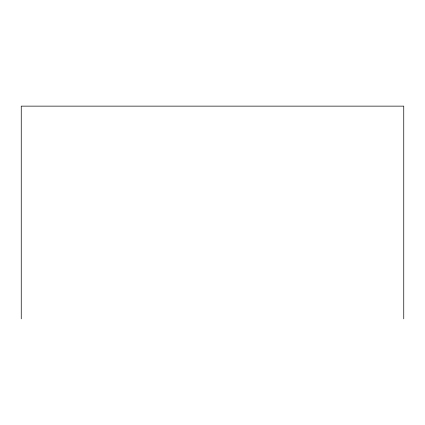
<?xml version="1.0" encoding="UTF-8"?>
<svg xmlns="http://www.w3.org/2000/svg" width="425" height="425" viewBox="0 0 425 425"><rect width="100%" height="100%" fill="white"/><g stroke="black" fill="none" stroke-linecap="round" stroke-linejoin="round"><path stroke-width="0.64" d="M403.75 318.862L403.75 106.138L21.25 106.138L21.25 318.862"/></g></svg>
